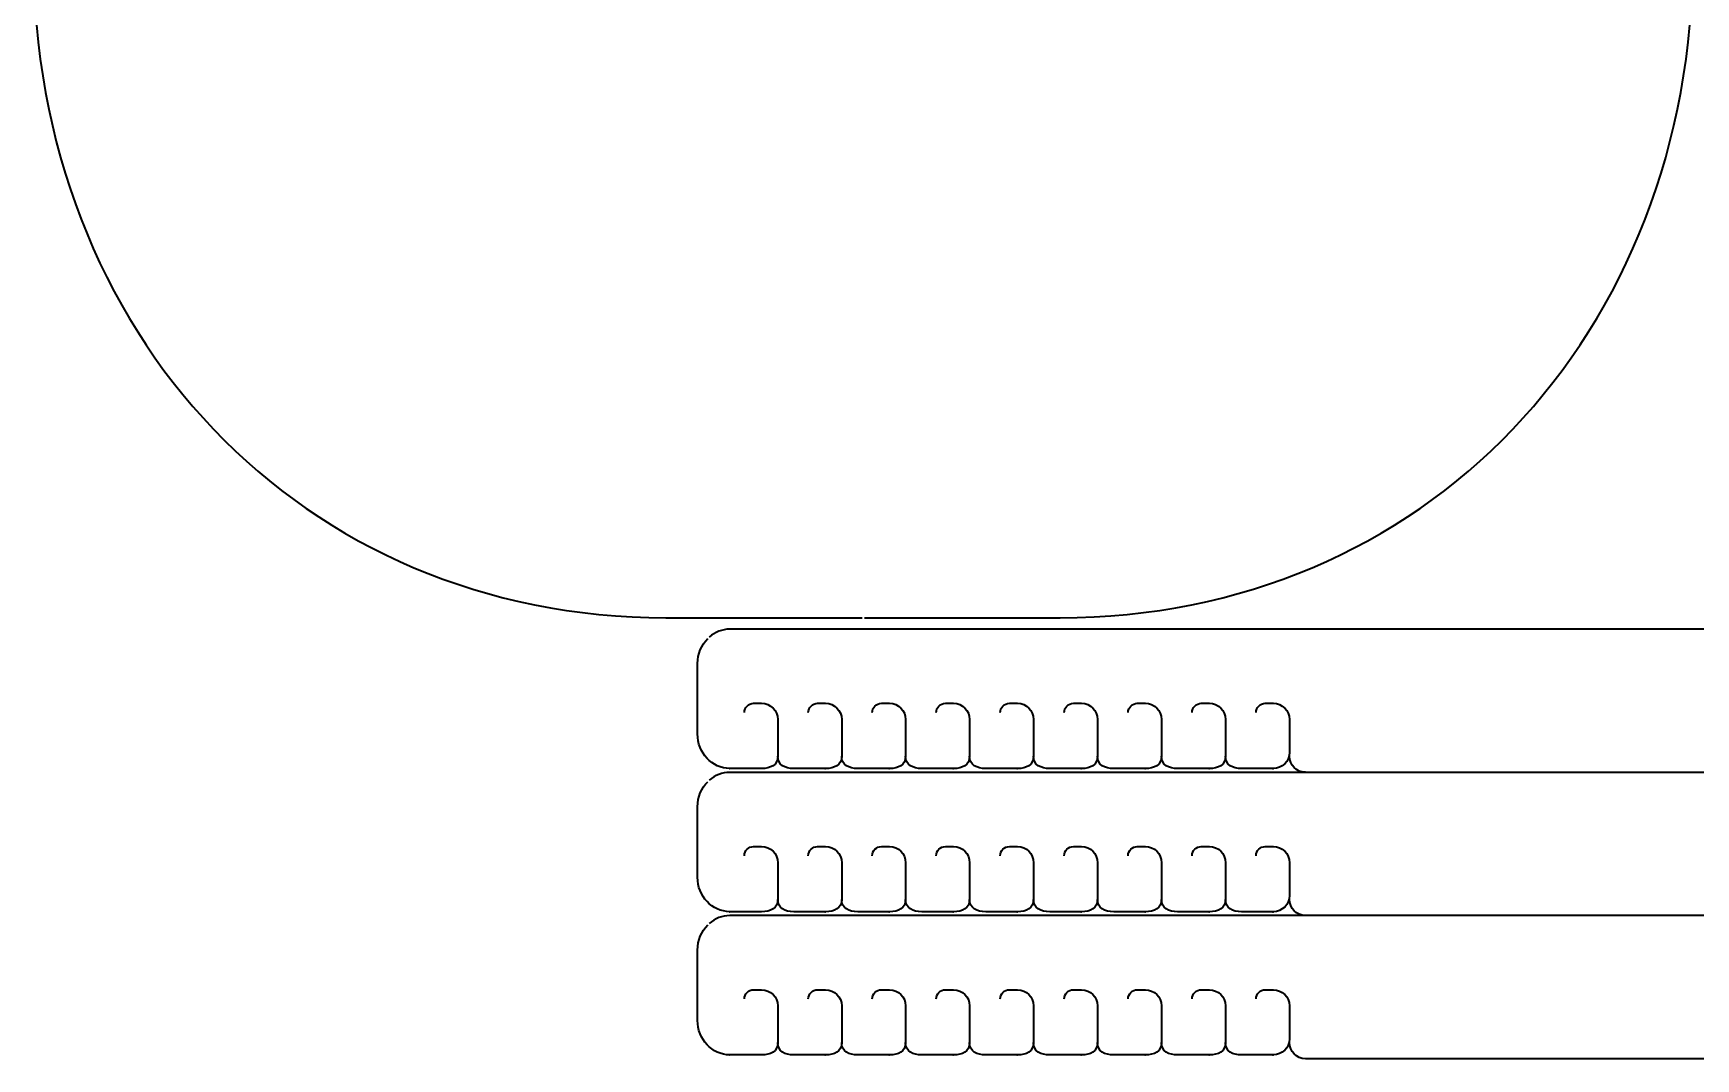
# Model space of a CAD drawing. Header units: inches. Extents: x 1974 to 2973, y -3088 to -2328.
# Drawn here: x 1973.8 to 2279.8, y -3087.7 to -2899.1 of the extents above; entities that cross this region are included whole.
import ezdxf

# ---------------------------------------------------------------- set-up
doc = ezdxf.new("R2010")
doc.units = ezdxf.units.IN
doc.header["$MEASUREMENT"] = 0
doc.layers.add('Layer 1', color=7, linetype='Continuous')

msp = doc.modelspace()

# ---------------------------------------------------------------- linework, layer by layer
at = {"layer": 'Layer 1', "color": 179, "lineweight": 35, "true_color": 0x231f20}
for points, knots in [([(2126.35, -2701.82), (2091.72, -2701.74), (2064.5, -2679.21), (2054.63, -2666.47), (2053.45, -2664.96), (2049.18, -2665.81), (2049.29, -2667.73), (2052.76, -2728.23), (2069.46, -2745.92), (2114.05, -2759.41), (2114.05, -2759.41), (2114.05, -2759.67), (2114.05, -2759.67), (2114.05, -2759.67), (2070.56, -2759.67), (2070.56, -2759.67), (2070.56, -2759.67), (2070.56, -2759.66), (2070.56, -2759.66), (2070.56, -2759.66), (2069.62, -2753.28), (2069.62, -2753.28), (2069.48, -2752.3), (2068.64, -2751.57), (2067.64, -2751.57), (2067.64, -2751.57), (2062.34, -2751.57), (2062.34, -2751.57), (2062.34, -2751.57), (2054.03, -2757.19), (2054.03, -2757.19), (2054.03, -2757.19), (2054.03, -2759.66), (2054.03, -2759.66), (2054.03, -2759.66), (2062.34, -2759.66), (2062.34, -2759.66), (2062.34, -2759.66), (2062.34, -2759.67), (2062.34, -2759.67), (2062.34, -2759.67), (2017.17, -2759.67), (2017.17, -2759.67), (2017.17, -2759.67), (2017.17, -2759.66), (2017.17, -2759.66), (2017.17, -2759.66), (2016.24, -2753.28), (2016.24, -2753.28), (2016.09, -2752.3), (2015.25, -2751.57), (2014.26, -2751.57), (2014.26, -2751.57), (2008.95, -2751.57), (2008.95, -2751.57), (2008.95, -2751.57), (2000.64, -2757.19), (2000.64, -2757.19), (2000.64, -2757.19), (2000.64, -2759.66), (2000.64, -2759.66), (2000.64, -2759.66), (2008.95, -2759.66), (2008.95, -2759.66), (2008.95, -2759.66), (2008.95, -2759.67), (2008.95, -2759.67), (2008.95, -2759.67), (1979.89, -2759.67), (1979.89, -2759.67), (1976.55, -2759.67), (1973.85, -2762.51), (1973.85, -2766.02), (1973.85, -2766.02), (1973.85, -2884.59), (1973.85, -2884.59), (1973.85, -2954.73), (2023.46, -3006.59), (2090.26, -3006.59), (2090.26, -3006.59), (2126.39, -3006.59), (2126.39, -3006.59)], [0, 0, 0, 0, 1, 1, 1, 2, 2, 2, 3, 3, 3, 4, 4, 4, 5, 5, 5, 6, 6, 6, 7, 7, 7, 8, 8, 8, 9, 9, 9, 10, 10, 10, 11, 11, 11, 12, 12, 12, 13, 13, 13, 14, 14, 14, 15, 15, 15, 16, 16, 16, 17, 17, 17, 18, 18, 18, 19, 19, 19, 20, 20, 20, 21, 21, 21, 22, 22, 22, 23, 23, 23, 24, 24, 24, 25, 25, 25, 26, 26, 26, 27, 27, 27, 27]), ([(2126.79, -3006.59), (2126.79, -3006.59), (2162.83, -3006.59), (2162.83, -3006.59), (2229.63, -3006.59), (2279.25, -2954.73), (2279.25, -2884.59), (2279.25, -2884.59), (2279.25, -2766.02), (2279.25, -2766.02), (2279.25, -2762.51), (2276.54, -2759.67), (2273.2, -2759.67), (2273.2, -2759.67), (2244.14, -2759.67), (2244.14, -2759.67), (2244.14, -2759.67), (2244.14, -2759.66), (2244.14, -2759.66), (2244.14, -2759.66), (2252.45, -2759.66), (2252.45, -2759.66), (2252.45, -2759.66), (2252.45, -2757.19), (2252.45, -2757.19), (2252.45, -2757.19), (2244.14, -2751.57), (2244.14, -2751.57), (2244.14, -2751.57), (2238.83, -2751.57), (2238.83, -2751.57), (2237.84, -2751.57), (2237, -2752.3), (2236.85, -2753.28), (2236.85, -2753.28), (2235.92, -2759.66), (2235.92, -2759.66), (2235.92, -2759.66), (2235.92, -2759.67), (2235.92, -2759.67), (2235.92, -2759.67), (2190.75, -2759.67), (2190.75, -2759.67), (2190.75, -2759.67), (2190.75, -2759.66), (2190.75, -2759.66), (2190.75, -2759.66), (2199.07, -2759.66), (2199.07, -2759.66), (2199.07, -2759.66), (2199.07, -2757.19), (2199.07, -2757.19), (2199.07, -2757.19), (2190.75, -2751.57), (2190.75, -2751.57), (2190.75, -2751.57), (2185.45, -2751.57), (2185.45, -2751.57), (2184.46, -2751.57), (2183.61, -2752.3), (2183.47, -2753.28), (2183.47, -2753.28), (2182.53, -2759.66), (2182.53, -2759.66), (2182.53, -2759.66), (2182.53, -2759.67), (2182.53, -2759.67), (2182.53, -2759.67), (2139.05, -2759.67), (2139.05, -2759.67), (2139.05, -2759.67), (2139.05, -2759.41), (2139.05, -2759.41), (2184.64, -2745.92), (2200.34, -2728.08), (2203.81, -2667.58), (2203.83, -2665.68), (2199.67, -2664.82), (2198.48, -2666.31), (2188.46, -2678.92), (2160.48, -2701.73), (2126.75, -2701.82)], [0, 0, 0, 0, 1, 1, 1, 2, 2, 2, 3, 3, 3, 4, 4, 4, 5, 5, 5, 6, 6, 6, 7, 7, 7, 8, 8, 8, 9, 9, 9, 10, 10, 10, 11, 11, 11, 12, 12, 12, 13, 13, 13, 14, 14, 14, 15, 15, 15, 16, 16, 16, 17, 17, 17, 18, 18, 18, 19, 19, 19, 20, 20, 20, 21, 21, 21, 22, 22, 22, 23, 23, 23, 24, 24, 24, 25, 25, 25, 26, 26, 26, 27, 27, 27, 27]), ([(2681.24, -3011.67), (2681.24, -3010.04), (2679.92, -3008.71), (2678.28, -3008.71), (2678.28, -3008.71), (2102.03, -3008.7), (2102.03, -3008.7), (2100.59, -3008.7), (2099.27, -3009.25), (2098.24, -3010.16)], [0, 0, 0, 0, 1, 1, 1, 2, 2, 2, 3, 3, 3, 3]), ([(2104.69, -3024.05), (2104.69, -3023.11), (2105.45, -3022.35), (2106.39, -3022.35), (2106.39, -3022.35), (2107.87, -3022.35), (2107.87, -3022.35), (2109.51, -3022.35), (2110.84, -3023.68), (2110.84, -3025.32), (2110.84, -3025.32), (2110.84, -3032.09), (2110.84, -3032.09), (2110.84, -3033.72), (2109.51, -3034.35), (2107.87, -3034.35), (2107.87, -3034.35), (2107.74, -3034.35), (2107.74, -3034.35), (2107.74, -3034.35), (2102.03, -3034.35), (2102.03, -3034.35), (2102.03, -3034.35), (2101.99, -3034.34), (2101.99, -3034.34), (2101.99, -3034.34), (2102.03, -3034.34), (2102.03, -3034.34), (2098.75, -3034.34), (2096.08, -3031.49), (2096.08, -3027.99), (2096.08, -3027.99), (2096.08, -3015.05), (2096.08, -3015.05), (2096.08, -3013.23), (2096.81, -3011.59), (2097.96, -3010.44)], [0, 0, 0, 0, 1, 1, 1, 2, 2, 2, 3, 3, 3, 4, 4, 4, 5, 5, 5, 6, 6, 6, 7, 7, 7, 8, 8, 8, 9, 9, 9, 10, 10, 10, 11, 11, 11, 12, 12, 12, 12]), ([(2104.69, -3024.05), (2104.69, -3023.11), (2105.45, -3022.35), (2106.39, -3022.35), (2106.39, -3022.35), (2107.87, -3022.35), (2107.87, -3022.35), (2109.51, -3022.35), (2110.84, -3023.68), (2110.84, -3025.32), (2110.84, -3025.32), (2110.84, -3032.09), (2110.84, -3032.09), (2110.84, -3033.72), (2109.51, -3034.35), (2107.87, -3034.35), (2107.87, -3034.35), (2107.74, -3034.35), (2107.74, -3034.35), (2107.74, -3034.35), (2102.03, -3034.35), (2102.03, -3034.35), (2102.03, -3034.35), (2101.99, -3034.34), (2101.99, -3034.34), (2101.99, -3034.34), (2102.03, -3034.34), (2102.03, -3034.34), (2098.75, -3034.34), (2096.08, -3031.49), (2096.08, -3027.99), (2096.08, -3027.99), (2096.08, -3015.05), (2096.08, -3015.05), (2096.08, -3013.23), (2096.81, -3011.59), (2097.96, -3010.44)], [0, 0, 0, 0, 1, 1, 1, 2, 2, 2, 3, 3, 3, 4, 4, 4, 5, 5, 5, 6, 6, 6, 7, 7, 7, 8, 8, 8, 9, 9, 9, 10, 10, 10, 11, 11, 11, 12, 12, 12, 12]), ([(2116.46, -3024.05), (2116.46, -3023.11), (2117.22, -3022.35), (2118.16, -3022.35), (2118.16, -3022.35), (2119.64, -3022.35), (2119.64, -3022.35), (2121.28, -3022.35), (2122.6, -3023.68), (2122.6, -3025.32), (2122.6, -3025.32), (2122.6, -3032.09), (2122.6, -3032.09), (2122.6, -3033.72), (2121.28, -3034.35), (2119.64, -3034.35), (2119.64, -3034.35), (2119.51, -3034.35), (2119.51, -3034.35), (2119.51, -3034.35), (2119.64, -3034.35), (2119.64, -3034.35), (2119.64, -3034.35), (2113.8, -3034.35), (2113.8, -3034.35), (2112.16, -3034.35), (2110.84, -3033.72), (2110.84, -3032.09)], [0, 0, 0, 0, 1, 1, 1, 2, 2, 2, 3, 3, 3, 4, 4, 4, 5, 5, 5, 6, 6, 6, 7, 7, 7, 8, 8, 8, 9, 9, 9, 9]), ([(2116.46, -3024.05), (2116.46, -3023.11), (2117.22, -3022.35), (2118.16, -3022.35), (2118.16, -3022.35), (2119.64, -3022.35), (2119.64, -3022.35), (2121.28, -3022.35), (2122.6, -3023.68), (2122.6, -3025.32), (2122.6, -3025.32), (2122.6, -3032.09), (2122.6, -3032.09), (2122.6, -3033.72), (2121.28, -3034.35), (2119.64, -3034.35), (2119.64, -3034.35), (2119.51, -3034.35), (2119.51, -3034.35), (2119.51, -3034.35), (2119.64, -3034.35), (2119.64, -3034.35), (2119.64, -3034.35), (2113.8, -3034.35), (2113.8, -3034.35), (2112.16, -3034.35), (2110.84, -3033.72), (2110.84, -3032.09)], [0, 0, 0, 0, 1, 1, 1, 2, 2, 2, 3, 3, 3, 4, 4, 4, 5, 5, 5, 6, 6, 6, 7, 7, 7, 8, 8, 8, 9, 9, 9, 9]), ([(2128.23, -3024.05), (2128.23, -3023.11), (2128.99, -3022.35), (2129.93, -3022.35), (2129.93, -3022.35), (2131.41, -3022.35), (2131.41, -3022.35), (2133.05, -3022.35), (2134.37, -3023.68), (2134.37, -3025.32), (2134.37, -3025.32), (2134.37, -3032.09), (2134.37, -3032.09), (2134.37, -3033.72), (2133.05, -3034.35), (2131.41, -3034.35), (2131.41, -3034.35), (2131.28, -3034.35), (2131.28, -3034.35), (2131.28, -3034.35), (2131.41, -3034.35), (2131.41, -3034.35), (2131.41, -3034.35), (2125.57, -3034.35), (2125.57, -3034.35), (2123.93, -3034.35), (2122.6, -3033.72), (2122.6, -3032.09)], [0, 0, 0, 0, 1, 1, 1, 2, 2, 2, 3, 3, 3, 4, 4, 4, 5, 5, 5, 6, 6, 6, 7, 7, 7, 8, 8, 8, 9, 9, 9, 9]), ([(2128.23, -3024.05), (2128.23, -3023.11), (2128.99, -3022.35), (2129.93, -3022.35), (2129.93, -3022.35), (2131.41, -3022.35), (2131.41, -3022.35), (2133.05, -3022.35), (2134.37, -3023.68), (2134.37, -3025.32), (2134.37, -3025.32), (2134.37, -3032.09), (2134.37, -3032.09), (2134.37, -3033.72), (2133.05, -3034.35), (2131.41, -3034.35), (2131.41, -3034.35), (2131.28, -3034.35), (2131.28, -3034.35), (2131.28, -3034.35), (2131.41, -3034.35), (2131.41, -3034.35), (2131.41, -3034.35), (2125.57, -3034.35), (2125.57, -3034.35), (2123.93, -3034.35), (2122.6, -3033.72), (2122.6, -3032.09)], [0, 0, 0, 0, 1, 1, 1, 2, 2, 2, 3, 3, 3, 4, 4, 4, 5, 5, 5, 6, 6, 6, 7, 7, 7, 8, 8, 8, 9, 9, 9, 9]), ([(2140, -3024.05), (2140, -3023.11), (2140.76, -3022.35), (2141.7, -3022.35), (2141.7, -3022.35), (2143.18, -3022.35), (2143.18, -3022.35), (2144.82, -3022.35), (2146.14, -3023.68), (2146.14, -3025.32), (2146.14, -3025.32), (2146.14, -3032.09), (2146.14, -3032.09), (2146.14, -3033.72), (2144.82, -3034.35), (2143.18, -3034.35), (2143.18, -3034.35), (2143.05, -3034.35), (2143.05, -3034.35), (2143.05, -3034.35), (2143.18, -3034.35), (2143.18, -3034.35), (2143.18, -3034.35), (2137.34, -3034.35), (2137.34, -3034.35), (2135.7, -3034.35), (2134.37, -3033.72), (2134.37, -3032.09)], [0, 0, 0, 0, 1, 1, 1, 2, 2, 2, 3, 3, 3, 4, 4, 4, 5, 5, 5, 6, 6, 6, 7, 7, 7, 8, 8, 8, 9, 9, 9, 9]), ([(2140, -3024.05), (2140, -3023.11), (2140.76, -3022.35), (2141.7, -3022.35), (2141.7, -3022.35), (2143.18, -3022.35), (2143.18, -3022.35), (2144.82, -3022.35), (2146.14, -3023.68), (2146.14, -3025.32), (2146.14, -3025.32), (2146.14, -3032.09), (2146.14, -3032.09), (2146.14, -3033.72), (2144.82, -3034.35), (2143.18, -3034.35), (2143.18, -3034.35), (2143.05, -3034.35), (2143.05, -3034.35), (2143.05, -3034.35), (2143.18, -3034.35), (2143.18, -3034.35), (2143.18, -3034.35), (2137.34, -3034.35), (2137.34, -3034.35), (2135.7, -3034.35), (2134.37, -3033.72), (2134.37, -3032.09)], [0, 0, 0, 0, 1, 1, 1, 2, 2, 2, 3, 3, 3, 4, 4, 4, 5, 5, 5, 6, 6, 6, 7, 7, 7, 8, 8, 8, 9, 9, 9, 9]), ([(2151.77, -3024.05), (2151.77, -3023.11), (2152.53, -3022.35), (2153.46, -3022.35), (2153.46, -3022.35), (2154.95, -3022.35), (2154.95, -3022.35), (2156.59, -3022.35), (2157.91, -3023.68), (2157.91, -3025.32), (2157.91, -3025.32), (2157.91, -3032.09), (2157.91, -3032.09), (2157.91, -3033.72), (2156.59, -3034.35), (2154.95, -3034.35), (2154.95, -3034.35), (2154.82, -3034.35), (2154.82, -3034.35), (2154.82, -3034.35), (2154.95, -3034.35), (2154.95, -3034.35), (2154.95, -3034.35), (2149.11, -3034.35), (2149.11, -3034.35), (2147.47, -3034.35), (2146.14, -3033.72), (2146.14, -3032.09)], [0, 0, 0, 0, 1, 1, 1, 2, 2, 2, 3, 3, 3, 4, 4, 4, 5, 5, 5, 6, 6, 6, 7, 7, 7, 8, 8, 8, 9, 9, 9, 9]), ([(2151.77, -3024.05), (2151.77, -3023.11), (2152.53, -3022.35), (2153.46, -3022.35), (2153.46, -3022.35), (2154.95, -3022.35), (2154.95, -3022.35), (2156.59, -3022.35), (2157.91, -3023.68), (2157.91, -3025.32), (2157.91, -3025.32), (2157.91, -3032.09), (2157.91, -3032.09), (2157.91, -3033.72), (2156.59, -3034.35), (2154.95, -3034.35), (2154.95, -3034.35), (2154.82, -3034.35), (2154.82, -3034.35), (2154.82, -3034.35), (2154.95, -3034.35), (2154.95, -3034.35), (2154.95, -3034.35), (2149.11, -3034.35), (2149.11, -3034.35), (2147.47, -3034.35), (2146.14, -3033.72), (2146.14, -3032.09)], [0, 0, 0, 0, 1, 1, 1, 2, 2, 2, 3, 3, 3, 4, 4, 4, 5, 5, 5, 6, 6, 6, 7, 7, 7, 8, 8, 8, 9, 9, 9, 9]), ([(2163.54, -3024.05), (2163.54, -3023.11), (2164.3, -3022.35), (2165.23, -3022.35), (2165.23, -3022.35), (2166.72, -3022.35), (2166.72, -3022.35), (2168.35, -3022.35), (2169.68, -3023.68), (2169.68, -3025.32), (2169.68, -3025.32), (2169.68, -3032.09), (2169.68, -3032.09), (2169.68, -3033.72), (2168.35, -3034.35), (2166.72, -3034.35), (2166.72, -3034.35), (2166.59, -3034.35), (2166.59, -3034.35), (2166.59, -3034.35), (2166.72, -3034.35), (2166.72, -3034.35), (2166.72, -3034.35), (2160.88, -3034.35), (2160.88, -3034.35), (2159.24, -3034.35), (2157.91, -3033.72), (2157.91, -3032.09)], [0, 0, 0, 0, 1, 1, 1, 2, 2, 2, 3, 3, 3, 4, 4, 4, 5, 5, 5, 6, 6, 6, 7, 7, 7, 8, 8, 8, 9, 9, 9, 9]), ([(2163.54, -3024.05), (2163.54, -3023.11), (2164.3, -3022.35), (2165.23, -3022.35), (2165.23, -3022.35), (2166.72, -3022.35), (2166.72, -3022.35), (2168.35, -3022.35), (2169.68, -3023.68), (2169.68, -3025.32), (2169.68, -3025.32), (2169.68, -3032.09), (2169.68, -3032.09), (2169.68, -3033.72), (2168.35, -3034.35), (2166.72, -3034.35), (2166.72, -3034.35), (2166.59, -3034.35), (2166.59, -3034.35), (2166.59, -3034.35), (2166.72, -3034.35), (2166.72, -3034.35), (2166.72, -3034.35), (2160.88, -3034.35), (2160.88, -3034.35), (2159.24, -3034.35), (2157.91, -3033.72), (2157.91, -3032.09)], [0, 0, 0, 0, 1, 1, 1, 2, 2, 2, 3, 3, 3, 4, 4, 4, 5, 5, 5, 6, 6, 6, 7, 7, 7, 8, 8, 8, 9, 9, 9, 9]), ([(2175.31, -3024.05), (2175.31, -3023.11), (2176.07, -3022.35), (2177, -3022.35), (2177, -3022.35), (2178.49, -3022.35), (2178.49, -3022.35), (2180.12, -3022.35), (2181.45, -3023.68), (2181.45, -3025.32), (2181.45, -3025.32), (2181.45, -3032.09), (2181.45, -3032.09), (2181.45, -3033.72), (2180.12, -3034.35), (2178.49, -3034.35), (2178.49, -3034.35), (2178.36, -3034.35), (2178.36, -3034.35), (2178.36, -3034.35), (2178.49, -3034.35), (2178.49, -3034.35), (2178.49, -3034.35), (2172.65, -3034.35), (2172.65, -3034.35), (2171.01, -3034.35), (2169.68, -3033.72), (2169.68, -3032.09)], [0, 0, 0, 0, 1, 1, 1, 2, 2, 2, 3, 3, 3, 4, 4, 4, 5, 5, 5, 6, 6, 6, 7, 7, 7, 8, 8, 8, 9, 9, 9, 9]), ([(2175.31, -3024.05), (2175.31, -3023.11), (2176.07, -3022.35), (2177, -3022.35), (2177, -3022.35), (2178.49, -3022.35), (2178.49, -3022.35), (2180.12, -3022.35), (2181.45, -3023.68), (2181.45, -3025.32), (2181.45, -3025.32), (2181.45, -3032.09), (2181.45, -3032.09), (2181.45, -3033.72), (2180.12, -3034.35), (2178.49, -3034.35), (2178.49, -3034.35), (2178.36, -3034.35), (2178.36, -3034.35), (2178.36, -3034.35), (2178.49, -3034.35), (2178.49, -3034.35), (2178.49, -3034.35), (2172.65, -3034.35), (2172.65, -3034.35), (2171.01, -3034.35), (2169.68, -3033.72), (2169.68, -3032.09)], [0, 0, 0, 0, 1, 1, 1, 2, 2, 2, 3, 3, 3, 4, 4, 4, 5, 5, 5, 6, 6, 6, 7, 7, 7, 8, 8, 8, 9, 9, 9, 9]), ([(2187.08, -3024.05), (2187.08, -3023.11), (2187.84, -3022.35), (2188.77, -3022.35), (2188.77, -3022.35), (2190.26, -3022.35), (2190.26, -3022.35), (2191.89, -3022.35), (2193.22, -3023.68), (2193.22, -3025.32), (2193.22, -3025.32), (2193.22, -3032.09), (2193.22, -3032.09), (2193.22, -3033.72), (2191.89, -3034.35), (2190.26, -3034.35), (2190.26, -3034.35), (2190.13, -3034.35), (2190.13, -3034.35), (2190.13, -3034.35), (2190.26, -3034.35), (2190.26, -3034.35), (2190.26, -3034.35), (2184.42, -3034.35), (2184.42, -3034.35), (2182.78, -3034.35), (2181.45, -3033.72), (2181.45, -3032.09)], [0, 0, 0, 0, 1, 1, 1, 2, 2, 2, 3, 3, 3, 4, 4, 4, 5, 5, 5, 6, 6, 6, 7, 7, 7, 8, 8, 8, 9, 9, 9, 9]), ([(2187.08, -3024.05), (2187.08, -3023.11), (2187.84, -3022.35), (2188.77, -3022.35), (2188.77, -3022.35), (2190.26, -3022.35), (2190.26, -3022.35), (2191.89, -3022.35), (2193.22, -3023.68), (2193.22, -3025.32), (2193.22, -3025.32), (2193.22, -3032.09), (2193.22, -3032.09), (2193.22, -3033.72), (2191.89, -3034.35), (2190.26, -3034.35), (2190.26, -3034.35), (2190.13, -3034.35), (2190.13, -3034.35), (2190.13, -3034.35), (2190.26, -3034.35), (2190.26, -3034.35), (2190.26, -3034.35), (2184.42, -3034.35), (2184.42, -3034.35), (2182.78, -3034.35), (2181.45, -3033.72), (2181.45, -3032.09)], [0, 0, 0, 0, 1, 1, 1, 2, 2, 2, 3, 3, 3, 4, 4, 4, 5, 5, 5, 6, 6, 6, 7, 7, 7, 8, 8, 8, 9, 9, 9, 9]), ([(2198.84, -3024.05), (2198.84, -3023.11), (2199.6, -3022.35), (2200.54, -3022.35), (2200.54, -3022.35), (2202.03, -3022.35), (2202.03, -3022.35), (2203.66, -3022.35), (2204.99, -3023.68), (2204.99, -3025.32), (2204.99, -3025.32), (2204.99, -3031.38), (2204.99, -3031.38), (2204.99, -3033.02), (2203.66, -3034.35), (2202.03, -3034.35), (2202.03, -3034.35), (2201.9, -3034.35), (2201.9, -3034.35), (2201.9, -3034.35), (2202.03, -3034.35), (2202.03, -3034.35), (2202.03, -3034.35), (2196.19, -3034.35), (2196.19, -3034.35), (2194.55, -3034.35), (2193.22, -3033.72), (2193.22, -3032.09)], [0, 0, 0, 0, 1, 1, 1, 2, 2, 2, 3, 3, 3, 4, 4, 4, 5, 5, 5, 6, 6, 6, 7, 7, 7, 8, 8, 8, 9, 9, 9, 9]), ([(2198.84, -3024.05), (2198.84, -3023.11), (2199.6, -3022.35), (2200.54, -3022.35), (2200.54, -3022.35), (2202.03, -3022.35), (2202.03, -3022.35), (2203.66, -3022.35), (2204.99, -3023.68), (2204.99, -3025.32), (2204.99, -3025.32), (2204.99, -3031.38), (2204.99, -3031.38), (2204.99, -3033.02), (2203.66, -3034.35), (2202.03, -3034.35), (2202.03, -3034.35), (2201.9, -3034.35), (2201.9, -3034.35), (2201.9, -3034.35), (2202.03, -3034.35), (2202.03, -3034.35), (2202.03, -3034.35), (2196.19, -3034.35), (2196.19, -3034.35), (2194.55, -3034.35), (2193.22, -3033.72), (2193.22, -3032.09)], [0, 0, 0, 0, 1, 1, 1, 2, 2, 2, 3, 3, 3, 4, 4, 4, 5, 5, 5, 6, 6, 6, 7, 7, 7, 8, 8, 8, 9, 9, 9, 9]), ([(2207.92, -3035.04), (2207.92, -3035.04), (2207.96, -3035.04), (2207.96, -3035.04), (2206.32, -3035.04), (2204.99, -3033.71), (2204.99, -3032.08)], [0, 0, 0, 0, 1, 1, 1, 2, 2, 2, 2]), ([(2207.92, -3035.04), (2207.92, -3035.04), (2207.96, -3035.04), (2207.96, -3035.04), (2206.32, -3035.04), (2204.99, -3033.71), (2204.99, -3032.08)], [0, 0, 0, 0, 1, 1, 1, 2, 2, 2, 2]), ([(2104.69, -3050.4), (2104.69, -3049.46), (2105.45, -3048.7), (2106.39, -3048.7), (2106.39, -3048.7), (2107.87, -3048.7), (2107.87, -3048.7), (2109.51, -3048.7), (2110.84, -3050.03), (2110.84, -3051.67), (2110.84, -3051.67), (2110.84, -3058.43), (2110.84, -3058.43), (2110.84, -3060.07), (2109.51, -3060.69), (2107.87, -3060.69), (2107.87, -3060.69), (2107.74, -3060.69), (2107.74, -3060.69), (2107.74, -3060.69), (2102.03, -3060.69), (2102.03, -3060.69), (2102.03, -3060.69), (2101.99, -3060.69), (2101.99, -3060.69), (2101.99, -3060.69), (2102.03, -3060.69), (2102.03, -3060.69), (2098.75, -3060.69), (2096.08, -3057.84), (2096.08, -3054.34), (2096.08, -3054.34), (2096.08, -3041.4), (2096.08, -3041.4), (2096.08, -3039.58), (2096.81, -3037.94), (2097.96, -3036.78)], [0, 0, 0, 0, 1, 1, 1, 2, 2, 2, 3, 3, 3, 4, 4, 4, 5, 5, 5, 6, 6, 6, 7, 7, 7, 8, 8, 8, 9, 9, 9, 10, 10, 10, 11, 11, 11, 12, 12, 12, 12]), ([(2104.69, -3050.4), (2104.69, -3049.46), (2105.45, -3048.7), (2106.39, -3048.7), (2106.39, -3048.7), (2107.87, -3048.7), (2107.87, -3048.7), (2109.51, -3048.7), (2110.84, -3050.03), (2110.84, -3051.67), (2110.84, -3051.67), (2110.84, -3058.43), (2110.84, -3058.43), (2110.84, -3060.07), (2109.51, -3060.69), (2107.87, -3060.69), (2107.87, -3060.69), (2107.74, -3060.69), (2107.74, -3060.69), (2107.74, -3060.69), (2102.03, -3060.69), (2102.03, -3060.69), (2102.03, -3060.69), (2101.99, -3060.69), (2101.99, -3060.69), (2101.99, -3060.69), (2102.03, -3060.69), (2102.03, -3060.69), (2098.75, -3060.69), (2096.08, -3057.84), (2096.08, -3054.34), (2096.08, -3054.34), (2096.08, -3041.4), (2096.08, -3041.4), (2096.08, -3039.58), (2096.81, -3037.94), (2097.96, -3036.78)], [0, 0, 0, 0, 1, 1, 1, 2, 2, 2, 3, 3, 3, 4, 4, 4, 5, 5, 5, 6, 6, 6, 7, 7, 7, 8, 8, 8, 9, 9, 9, 10, 10, 10, 11, 11, 11, 12, 12, 12, 12]), ([(2681.24, -3038.02), (2681.24, -3036.38), (2679.92, -3035.06), (2678.28, -3035.06), (2678.28, -3035.06), (2102.03, -3035.05), (2102.03, -3035.05), (2100.59, -3035.05), (2099.27, -3035.6), (2098.24, -3036.51)], [0, 0, 0, 0, 1, 1, 1, 2, 2, 2, 3, 3, 3, 3]), ([(2681.24, -3038.02), (2681.24, -3036.38), (2679.92, -3035.06), (2678.28, -3035.06), (2678.28, -3035.06), (2102.03, -3035.05), (2102.03, -3035.05), (2100.59, -3035.05), (2099.27, -3035.6), (2098.24, -3036.51)], [0, 0, 0, 0, 1, 1, 1, 2, 2, 2, 3, 3, 3, 3]), ([(2116.46, -3050.4), (2116.46, -3049.46), (2117.22, -3048.7), (2118.16, -3048.7), (2118.16, -3048.7), (2119.64, -3048.7), (2119.64, -3048.7), (2121.28, -3048.7), (2122.6, -3050.03), (2122.6, -3051.67), (2122.6, -3051.67), (2122.6, -3058.43), (2122.6, -3058.43), (2122.6, -3060.07), (2121.28, -3060.69), (2119.64, -3060.69), (2119.64, -3060.69), (2119.51, -3060.69), (2119.51, -3060.69), (2119.51, -3060.69), (2119.64, -3060.69), (2119.64, -3060.69), (2119.64, -3060.69), (2113.8, -3060.69), (2113.8, -3060.69), (2112.16, -3060.69), (2110.84, -3060.07), (2110.84, -3058.43)], [0, 0, 0, 0, 1, 1, 1, 2, 2, 2, 3, 3, 3, 4, 4, 4, 5, 5, 5, 6, 6, 6, 7, 7, 7, 8, 8, 8, 9, 9, 9, 9]), ([(2116.46, -3050.4), (2116.46, -3049.46), (2117.22, -3048.7), (2118.16, -3048.7), (2118.16, -3048.7), (2119.64, -3048.7), (2119.64, -3048.7), (2121.28, -3048.7), (2122.6, -3050.03), (2122.6, -3051.67), (2122.6, -3051.67), (2122.6, -3058.43), (2122.6, -3058.43), (2122.6, -3060.07), (2121.28, -3060.69), (2119.64, -3060.69), (2119.64, -3060.69), (2119.51, -3060.69), (2119.51, -3060.69), (2119.51, -3060.69), (2119.64, -3060.69), (2119.64, -3060.69), (2119.64, -3060.69), (2113.8, -3060.69), (2113.8, -3060.69), (2112.16, -3060.69), (2110.84, -3060.07), (2110.84, -3058.43)], [0, 0, 0, 0, 1, 1, 1, 2, 2, 2, 3, 3, 3, 4, 4, 4, 5, 5, 5, 6, 6, 6, 7, 7, 7, 8, 8, 8, 9, 9, 9, 9]), ([(2128.23, -3050.4), (2128.23, -3049.46), (2128.99, -3048.7), (2129.93, -3048.7), (2129.93, -3048.7), (2131.41, -3048.7), (2131.41, -3048.7), (2133.05, -3048.7), (2134.37, -3050.03), (2134.37, -3051.67), (2134.37, -3051.67), (2134.37, -3058.43), (2134.37, -3058.43), (2134.37, -3060.07), (2133.05, -3060.69), (2131.41, -3060.69), (2131.41, -3060.69), (2131.28, -3060.69), (2131.28, -3060.69), (2131.28, -3060.69), (2131.41, -3060.69), (2131.41, -3060.69), (2131.41, -3060.69), (2125.57, -3060.69), (2125.57, -3060.69), (2123.93, -3060.69), (2122.6, -3060.07), (2122.6, -3058.43)], [0, 0, 0, 0, 1, 1, 1, 2, 2, 2, 3, 3, 3, 4, 4, 4, 5, 5, 5, 6, 6, 6, 7, 7, 7, 8, 8, 8, 9, 9, 9, 9]), ([(2128.23, -3050.4), (2128.23, -3049.46), (2128.99, -3048.7), (2129.93, -3048.7), (2129.93, -3048.7), (2131.41, -3048.7), (2131.41, -3048.7), (2133.05, -3048.7), (2134.37, -3050.03), (2134.37, -3051.67), (2134.37, -3051.67), (2134.37, -3058.43), (2134.37, -3058.43), (2134.37, -3060.07), (2133.05, -3060.69), (2131.41, -3060.69), (2131.41, -3060.69), (2131.28, -3060.69), (2131.28, -3060.69), (2131.28, -3060.69), (2131.41, -3060.69), (2131.41, -3060.69), (2131.41, -3060.69), (2125.57, -3060.69), (2125.57, -3060.69), (2123.93, -3060.69), (2122.6, -3060.07), (2122.6, -3058.43)], [0, 0, 0, 0, 1, 1, 1, 2, 2, 2, 3, 3, 3, 4, 4, 4, 5, 5, 5, 6, 6, 6, 7, 7, 7, 8, 8, 8, 9, 9, 9, 9]), ([(2140, -3050.4), (2140, -3049.46), (2140.76, -3048.7), (2141.7, -3048.7), (2141.7, -3048.7), (2143.18, -3048.7), (2143.18, -3048.7), (2144.82, -3048.7), (2146.14, -3050.03), (2146.14, -3051.67), (2146.14, -3051.67), (2146.14, -3058.43), (2146.14, -3058.43), (2146.14, -3060.07), (2144.82, -3060.69), (2143.18, -3060.69), (2143.18, -3060.69), (2143.05, -3060.69), (2143.05, -3060.69), (2143.05, -3060.69), (2143.18, -3060.69), (2143.18, -3060.69), (2143.18, -3060.69), (2137.34, -3060.69), (2137.34, -3060.69), (2135.7, -3060.69), (2134.37, -3060.07), (2134.37, -3058.43)], [0, 0, 0, 0, 1, 1, 1, 2, 2, 2, 3, 3, 3, 4, 4, 4, 5, 5, 5, 6, 6, 6, 7, 7, 7, 8, 8, 8, 9, 9, 9, 9]), ([(2140, -3050.4), (2140, -3049.46), (2140.76, -3048.7), (2141.7, -3048.7), (2141.7, -3048.7), (2143.18, -3048.7), (2143.18, -3048.7), (2144.82, -3048.7), (2146.14, -3050.03), (2146.14, -3051.67), (2146.14, -3051.67), (2146.14, -3058.43), (2146.14, -3058.43), (2146.14, -3060.07), (2144.82, -3060.69), (2143.18, -3060.69), (2143.18, -3060.69), (2143.05, -3060.69), (2143.05, -3060.69), (2143.05, -3060.69), (2143.18, -3060.69), (2143.18, -3060.69), (2143.18, -3060.69), (2137.34, -3060.69), (2137.34, -3060.69), (2135.7, -3060.69), (2134.37, -3060.07), (2134.37, -3058.43)], [0, 0, 0, 0, 1, 1, 1, 2, 2, 2, 3, 3, 3, 4, 4, 4, 5, 5, 5, 6, 6, 6, 7, 7, 7, 8, 8, 8, 9, 9, 9, 9]), ([(2151.77, -3050.4), (2151.77, -3049.46), (2152.53, -3048.7), (2153.46, -3048.7), (2153.46, -3048.7), (2154.95, -3048.7), (2154.95, -3048.7), (2156.59, -3048.7), (2157.91, -3050.03), (2157.91, -3051.67), (2157.91, -3051.67), (2157.91, -3058.43), (2157.91, -3058.43), (2157.91, -3060.07), (2156.59, -3060.69), (2154.95, -3060.69), (2154.95, -3060.69), (2154.82, -3060.69), (2154.82, -3060.69), (2154.82, -3060.69), (2154.95, -3060.69), (2154.95, -3060.69), (2154.95, -3060.69), (2149.11, -3060.69), (2149.11, -3060.69), (2147.47, -3060.69), (2146.14, -3060.07), (2146.14, -3058.43)], [0, 0, 0, 0, 1, 1, 1, 2, 2, 2, 3, 3, 3, 4, 4, 4, 5, 5, 5, 6, 6, 6, 7, 7, 7, 8, 8, 8, 9, 9, 9, 9]), ([(2151.77, -3050.4), (2151.77, -3049.46), (2152.53, -3048.7), (2153.46, -3048.7), (2153.46, -3048.7), (2154.95, -3048.7), (2154.95, -3048.7), (2156.59, -3048.7), (2157.91, -3050.03), (2157.91, -3051.67), (2157.91, -3051.67), (2157.91, -3058.43), (2157.91, -3058.43), (2157.91, -3060.07), (2156.59, -3060.69), (2154.95, -3060.69), (2154.95, -3060.69), (2154.82, -3060.69), (2154.82, -3060.69), (2154.82, -3060.69), (2154.95, -3060.69), (2154.95, -3060.69), (2154.95, -3060.69), (2149.11, -3060.69), (2149.11, -3060.69), (2147.47, -3060.69), (2146.14, -3060.07), (2146.14, -3058.43)], [0, 0, 0, 0, 1, 1, 1, 2, 2, 2, 3, 3, 3, 4, 4, 4, 5, 5, 5, 6, 6, 6, 7, 7, 7, 8, 8, 8, 9, 9, 9, 9]), ([(2163.54, -3050.4), (2163.54, -3049.46), (2164.3, -3048.7), (2165.23, -3048.7), (2165.23, -3048.7), (2166.72, -3048.7), (2166.72, -3048.7), (2168.35, -3048.7), (2169.68, -3050.03), (2169.68, -3051.67), (2169.68, -3051.67), (2169.68, -3058.43), (2169.68, -3058.43), (2169.68, -3060.07), (2168.35, -3060.69), (2166.72, -3060.69), (2166.72, -3060.69), (2166.59, -3060.69), (2166.59, -3060.69), (2166.59, -3060.69), (2166.72, -3060.69), (2166.72, -3060.69), (2166.72, -3060.69), (2160.88, -3060.69), (2160.88, -3060.69), (2159.24, -3060.69), (2157.91, -3060.07), (2157.91, -3058.43)], [0, 0, 0, 0, 1, 1, 1, 2, 2, 2, 3, 3, 3, 4, 4, 4, 5, 5, 5, 6, 6, 6, 7, 7, 7, 8, 8, 8, 9, 9, 9, 9]), ([(2163.54, -3050.4), (2163.54, -3049.46), (2164.3, -3048.7), (2165.23, -3048.7), (2165.23, -3048.7), (2166.72, -3048.7), (2166.72, -3048.7), (2168.35, -3048.7), (2169.68, -3050.03), (2169.68, -3051.67), (2169.68, -3051.67), (2169.68, -3058.43), (2169.68, -3058.43), (2169.68, -3060.07), (2168.35, -3060.69), (2166.72, -3060.69), (2166.72, -3060.69), (2166.59, -3060.69), (2166.59, -3060.69), (2166.59, -3060.69), (2166.72, -3060.69), (2166.72, -3060.69), (2166.72, -3060.69), (2160.88, -3060.69), (2160.88, -3060.69), (2159.24, -3060.69), (2157.91, -3060.07), (2157.91, -3058.43)], [0, 0, 0, 0, 1, 1, 1, 2, 2, 2, 3, 3, 3, 4, 4, 4, 5, 5, 5, 6, 6, 6, 7, 7, 7, 8, 8, 8, 9, 9, 9, 9]), ([(2175.31, -3050.4), (2175.31, -3049.46), (2176.07, -3048.7), (2177, -3048.7), (2177, -3048.7), (2178.49, -3048.7), (2178.49, -3048.7), (2180.12, -3048.7), (2181.45, -3050.03), (2181.45, -3051.67), (2181.45, -3051.67), (2181.45, -3058.43), (2181.45, -3058.43), (2181.45, -3060.07), (2180.12, -3060.69), (2178.49, -3060.69), (2178.49, -3060.69), (2178.36, -3060.69), (2178.36, -3060.69), (2178.36, -3060.69), (2178.49, -3060.69), (2178.49, -3060.69), (2178.49, -3060.69), (2172.65, -3060.69), (2172.65, -3060.69), (2171.01, -3060.69), (2169.68, -3060.07), (2169.68, -3058.43)], [0, 0, 0, 0, 1, 1, 1, 2, 2, 2, 3, 3, 3, 4, 4, 4, 5, 5, 5, 6, 6, 6, 7, 7, 7, 8, 8, 8, 9, 9, 9, 9]), ([(2175.31, -3050.4), (2175.31, -3049.46), (2176.07, -3048.7), (2177, -3048.7), (2177, -3048.7), (2178.49, -3048.7), (2178.49, -3048.7), (2180.12, -3048.7), (2181.45, -3050.03), (2181.45, -3051.67), (2181.45, -3051.67), (2181.45, -3058.43), (2181.45, -3058.43), (2181.45, -3060.07), (2180.12, -3060.69), (2178.49, -3060.69), (2178.49, -3060.69), (2178.36, -3060.69), (2178.36, -3060.69), (2178.36, -3060.69), (2178.49, -3060.69), (2178.49, -3060.69), (2178.49, -3060.69), (2172.65, -3060.69), (2172.65, -3060.69), (2171.01, -3060.69), (2169.68, -3060.07), (2169.68, -3058.43)], [0, 0, 0, 0, 1, 1, 1, 2, 2, 2, 3, 3, 3, 4, 4, 4, 5, 5, 5, 6, 6, 6, 7, 7, 7, 8, 8, 8, 9, 9, 9, 9]), ([(2187.08, -3050.4), (2187.08, -3049.46), (2187.84, -3048.7), (2188.77, -3048.7), (2188.77, -3048.7), (2190.26, -3048.7), (2190.26, -3048.7), (2191.89, -3048.7), (2193.22, -3050.03), (2193.22, -3051.67), (2193.22, -3051.67), (2193.22, -3058.43), (2193.22, -3058.43), (2193.22, -3060.07), (2191.89, -3060.69), (2190.26, -3060.69), (2190.26, -3060.69), (2190.13, -3060.69), (2190.13, -3060.69), (2190.13, -3060.69), (2190.26, -3060.69), (2190.26, -3060.69), (2190.26, -3060.69), (2184.42, -3060.69), (2184.42, -3060.69), (2182.78, -3060.69), (2181.45, -3060.07), (2181.45, -3058.43)], [0, 0, 0, 0, 1, 1, 1, 2, 2, 2, 3, 3, 3, 4, 4, 4, 5, 5, 5, 6, 6, 6, 7, 7, 7, 8, 8, 8, 9, 9, 9, 9]), ([(2187.08, -3050.4), (2187.08, -3049.46), (2187.84, -3048.7), (2188.77, -3048.7), (2188.77, -3048.7), (2190.26, -3048.7), (2190.26, -3048.7), (2191.89, -3048.7), (2193.22, -3050.03), (2193.22, -3051.67), (2193.22, -3051.67), (2193.22, -3058.43), (2193.22, -3058.43), (2193.22, -3060.07), (2191.89, -3060.69), (2190.26, -3060.69), (2190.26, -3060.69), (2190.13, -3060.69), (2190.13, -3060.69), (2190.13, -3060.69), (2190.26, -3060.69), (2190.26, -3060.69), (2190.26, -3060.69), (2184.42, -3060.69), (2184.42, -3060.69), (2182.78, -3060.69), (2181.45, -3060.07), (2181.45, -3058.43)], [0, 0, 0, 0, 1, 1, 1, 2, 2, 2, 3, 3, 3, 4, 4, 4, 5, 5, 5, 6, 6, 6, 7, 7, 7, 8, 8, 8, 9, 9, 9, 9]), ([(2198.84, -3050.4), (2198.84, -3049.46), (2199.6, -3048.7), (2200.54, -3048.7), (2200.54, -3048.7), (2202.03, -3048.7), (2202.03, -3048.7), (2203.66, -3048.7), (2204.99, -3050.03), (2204.99, -3051.67), (2204.99, -3051.67), (2204.99, -3057.73), (2204.99, -3057.73), (2204.99, -3059.37), (2203.66, -3060.69), (2202.03, -3060.69), (2202.03, -3060.69), (2201.9, -3060.69), (2201.9, -3060.69), (2201.9, -3060.69), (2202.03, -3060.69), (2202.03, -3060.69), (2202.03, -3060.69), (2196.19, -3060.69), (2196.19, -3060.69), (2194.55, -3060.69), (2193.22, -3060.07), (2193.22, -3058.43)], [0, 0, 0, 0, 1, 1, 1, 2, 2, 2, 3, 3, 3, 4, 4, 4, 5, 5, 5, 6, 6, 6, 7, 7, 7, 8, 8, 8, 9, 9, 9, 9]), ([(2198.84, -3050.4), (2198.84, -3049.46), (2199.6, -3048.7), (2200.54, -3048.7), (2200.54, -3048.7), (2202.03, -3048.7), (2202.03, -3048.7), (2203.66, -3048.7), (2204.99, -3050.03), (2204.99, -3051.67), (2204.99, -3051.67), (2204.99, -3057.73), (2204.99, -3057.73), (2204.99, -3059.37), (2203.66, -3060.69), (2202.03, -3060.69), (2202.03, -3060.69), (2201.9, -3060.69), (2201.9, -3060.69), (2201.9, -3060.69), (2202.03, -3060.69), (2202.03, -3060.69), (2202.03, -3060.69), (2196.19, -3060.69), (2196.19, -3060.69), (2194.55, -3060.69), (2193.22, -3060.07), (2193.22, -3058.43)], [0, 0, 0, 0, 1, 1, 1, 2, 2, 2, 3, 3, 3, 4, 4, 4, 5, 5, 5, 6, 6, 6, 7, 7, 7, 8, 8, 8, 9, 9, 9, 9]), ([(2207.92, -3061.39), (2207.92, -3061.39), (2207.96, -3061.39), (2207.96, -3061.39), (2206.32, -3061.39), (2204.99, -3060.06), (2204.99, -3058.42)], [0, 0, 0, 0, 1, 1, 1, 2, 2, 2, 2]), ([(2207.92, -3061.39), (2207.92, -3061.39), (2207.96, -3061.39), (2207.96, -3061.39), (2206.32, -3061.39), (2204.99, -3060.06), (2204.99, -3058.42)], [0, 0, 0, 0, 1, 1, 1, 2, 2, 2, 2]), ([(2681.24, -3064.37), (2681.24, -3062.73), (2679.92, -3061.4), (2678.28, -3061.4), (2678.28, -3061.4), (2102.03, -3061.4), (2102.03, -3061.4), (2100.59, -3061.4), (2099.27, -3061.94), (2098.24, -3062.85)], [0, 0, 0, 0, 1, 1, 1, 2, 2, 2, 3, 3, 3, 3]), ([(2681.24, -3064.37), (2681.24, -3062.73), (2679.92, -3061.4), (2678.28, -3061.4), (2678.28, -3061.4), (2102.03, -3061.4), (2102.03, -3061.4), (2100.59, -3061.4), (2099.27, -3061.94), (2098.24, -3062.85)], [0, 0, 0, 0, 1, 1, 1, 2, 2, 2, 3, 3, 3, 3]), ([(2104.69, -3076.75), (2104.69, -3075.81), (2105.45, -3075.05), (2106.39, -3075.05), (2106.39, -3075.05), (2107.87, -3075.05), (2107.87, -3075.05), (2109.51, -3075.05), (2110.84, -3076.38), (2110.84, -3078.02), (2110.84, -3078.02), (2110.84, -3084.78), (2110.84, -3084.78), (2110.84, -3086.42), (2109.51, -3087.04), (2107.87, -3087.04), (2107.87, -3087.04), (2107.74, -3087.04), (2107.74, -3087.04), (2107.74, -3087.04), (2102.03, -3087.04), (2102.03, -3087.04), (2102.03, -3087.04), (2101.99, -3087.03), (2101.99, -3087.03), (2101.99, -3087.03), (2102.03, -3087.03), (2102.03, -3087.03), (2098.75, -3087.03), (2096.08, -3084.19), (2096.08, -3080.68), (2096.08, -3080.68), (2096.08, -3067.75), (2096.08, -3067.75), (2096.08, -3065.93), (2096.81, -3064.29), (2097.96, -3063.13)], [0, 0, 0, 0, 1, 1, 1, 2, 2, 2, 3, 3, 3, 4, 4, 4, 5, 5, 5, 6, 6, 6, 7, 7, 7, 8, 8, 8, 9, 9, 9, 10, 10, 10, 11, 11, 11, 12, 12, 12, 12]), ([(2104.69, -3076.75), (2104.69, -3075.81), (2105.45, -3075.05), (2106.39, -3075.05), (2106.39, -3075.05), (2107.87, -3075.05), (2107.87, -3075.05), (2109.51, -3075.05), (2110.84, -3076.38), (2110.84, -3078.02), (2110.84, -3078.02), (2110.84, -3084.78), (2110.84, -3084.78), (2110.84, -3086.42), (2109.51, -3087.04), (2107.87, -3087.04), (2107.87, -3087.04), (2107.74, -3087.04), (2107.74, -3087.04), (2107.74, -3087.04), (2102.03, -3087.04), (2102.03, -3087.04), (2102.03, -3087.04), (2101.99, -3087.03), (2101.99, -3087.03), (2101.99, -3087.03), (2102.03, -3087.03), (2102.03, -3087.03), (2098.75, -3087.03), (2096.08, -3084.19), (2096.08, -3080.68), (2096.08, -3080.68), (2096.08, -3067.75), (2096.08, -3067.75), (2096.08, -3065.93), (2096.81, -3064.29), (2097.96, -3063.13)], [0, 0, 0, 0, 1, 1, 1, 2, 2, 2, 3, 3, 3, 4, 4, 4, 5, 5, 5, 6, 6, 6, 7, 7, 7, 8, 8, 8, 9, 9, 9, 10, 10, 10, 11, 11, 11, 12, 12, 12, 12]), ([(2116.46, -3076.75), (2116.46, -3075.81), (2117.22, -3075.05), (2118.16, -3075.05), (2118.16, -3075.05), (2119.64, -3075.05), (2119.64, -3075.05), (2121.28, -3075.05), (2122.6, -3076.38), (2122.6, -3078.02), (2122.6, -3078.02), (2122.6, -3084.78), (2122.6, -3084.78), (2122.6, -3086.42), (2121.28, -3087.04), (2119.64, -3087.04), (2119.64, -3087.04), (2119.51, -3087.04), (2119.51, -3087.04), (2119.51, -3087.04), (2119.64, -3087.04), (2119.64, -3087.04), (2119.64, -3087.04), (2113.8, -3087.04), (2113.8, -3087.04), (2112.16, -3087.04), (2110.84, -3086.42), (2110.84, -3084.78)], [0, 0, 0, 0, 1, 1, 1, 2, 2, 2, 3, 3, 3, 4, 4, 4, 5, 5, 5, 6, 6, 6, 7, 7, 7, 8, 8, 8, 9, 9, 9, 9]), ([(2116.46, -3076.75), (2116.46, -3075.81), (2117.22, -3075.05), (2118.16, -3075.05), (2118.16, -3075.05), (2119.64, -3075.05), (2119.64, -3075.05), (2121.28, -3075.05), (2122.6, -3076.38), (2122.6, -3078.02), (2122.6, -3078.02), (2122.6, -3084.78), (2122.6, -3084.78), (2122.6, -3086.42), (2121.28, -3087.04), (2119.64, -3087.04), (2119.64, -3087.04), (2119.51, -3087.04), (2119.51, -3087.04), (2119.51, -3087.04), (2119.64, -3087.04), (2119.64, -3087.04), (2119.64, -3087.04), (2113.8, -3087.04), (2113.8, -3087.04), (2112.16, -3087.04), (2110.84, -3086.42), (2110.84, -3084.78)], [0, 0, 0, 0, 1, 1, 1, 2, 2, 2, 3, 3, 3, 4, 4, 4, 5, 5, 5, 6, 6, 6, 7, 7, 7, 8, 8, 8, 9, 9, 9, 9]), ([(2128.23, -3076.75), (2128.23, -3075.81), (2128.99, -3075.05), (2129.93, -3075.05), (2129.93, -3075.05), (2131.41, -3075.05), (2131.41, -3075.05), (2133.05, -3075.05), (2134.37, -3076.38), (2134.37, -3078.02), (2134.37, -3078.02), (2134.37, -3084.78), (2134.37, -3084.78), (2134.37, -3086.42), (2133.05, -3087.04), (2131.41, -3087.04), (2131.41, -3087.04), (2131.28, -3087.04), (2131.28, -3087.04), (2131.28, -3087.04), (2131.41, -3087.04), (2131.41, -3087.04), (2131.41, -3087.04), (2125.57, -3087.04), (2125.57, -3087.04), (2123.93, -3087.04), (2122.6, -3086.42), (2122.6, -3084.78)], [0, 0, 0, 0, 1, 1, 1, 2, 2, 2, 3, 3, 3, 4, 4, 4, 5, 5, 5, 6, 6, 6, 7, 7, 7, 8, 8, 8, 9, 9, 9, 9]), ([(2128.23, -3076.75), (2128.23, -3075.81), (2128.99, -3075.05), (2129.93, -3075.05), (2129.93, -3075.05), (2131.41, -3075.05), (2131.41, -3075.05), (2133.05, -3075.05), (2134.37, -3076.38), (2134.37, -3078.02), (2134.37, -3078.02), (2134.37, -3084.78), (2134.37, -3084.78), (2134.37, -3086.42), (2133.05, -3087.04), (2131.41, -3087.04), (2131.41, -3087.04), (2131.28, -3087.04), (2131.28, -3087.04), (2131.28, -3087.04), (2131.41, -3087.04), (2131.41, -3087.04), (2131.41, -3087.04), (2125.57, -3087.04), (2125.57, -3087.04), (2123.93, -3087.04), (2122.6, -3086.42), (2122.6, -3084.78)], [0, 0, 0, 0, 1, 1, 1, 2, 2, 2, 3, 3, 3, 4, 4, 4, 5, 5, 5, 6, 6, 6, 7, 7, 7, 8, 8, 8, 9, 9, 9, 9]), ([(2140, -3076.75), (2140, -3075.81), (2140.76, -3075.05), (2141.7, -3075.05), (2141.7, -3075.05), (2143.18, -3075.05), (2143.18, -3075.05), (2144.82, -3075.05), (2146.14, -3076.38), (2146.14, -3078.02), (2146.14, -3078.02), (2146.14, -3084.78), (2146.14, -3084.78), (2146.14, -3086.42), (2144.82, -3087.04), (2143.18, -3087.04), (2143.18, -3087.04), (2143.05, -3087.04), (2143.05, -3087.04), (2143.05, -3087.04), (2143.18, -3087.04), (2143.18, -3087.04), (2143.18, -3087.04), (2137.34, -3087.04), (2137.34, -3087.04), (2135.7, -3087.04), (2134.37, -3086.42), (2134.37, -3084.78)], [0, 0, 0, 0, 1, 1, 1, 2, 2, 2, 3, 3, 3, 4, 4, 4, 5, 5, 5, 6, 6, 6, 7, 7, 7, 8, 8, 8, 9, 9, 9, 9]), ([(2140, -3076.75), (2140, -3075.81), (2140.76, -3075.05), (2141.7, -3075.05), (2141.7, -3075.05), (2143.18, -3075.05), (2143.18, -3075.05), (2144.82, -3075.05), (2146.14, -3076.38), (2146.14, -3078.02), (2146.14, -3078.02), (2146.14, -3084.78), (2146.14, -3084.78), (2146.14, -3086.42), (2144.82, -3087.04), (2143.18, -3087.04), (2143.18, -3087.04), (2143.05, -3087.04), (2143.05, -3087.04), (2143.05, -3087.04), (2143.18, -3087.04), (2143.18, -3087.04), (2143.18, -3087.04), (2137.34, -3087.04), (2137.34, -3087.04), (2135.7, -3087.04), (2134.37, -3086.42), (2134.37, -3084.78)], [0, 0, 0, 0, 1, 1, 1, 2, 2, 2, 3, 3, 3, 4, 4, 4, 5, 5, 5, 6, 6, 6, 7, 7, 7, 8, 8, 8, 9, 9, 9, 9]), ([(2151.77, -3076.75), (2151.77, -3075.81), (2152.53, -3075.05), (2153.46, -3075.05), (2153.46, -3075.05), (2154.95, -3075.05), (2154.95, -3075.05), (2156.59, -3075.05), (2157.91, -3076.38), (2157.91, -3078.02), (2157.91, -3078.02), (2157.91, -3084.78), (2157.91, -3084.78), (2157.91, -3086.42), (2156.59, -3087.04), (2154.95, -3087.04), (2154.95, -3087.04), (2154.82, -3087.04), (2154.82, -3087.04), (2154.82, -3087.04), (2154.95, -3087.04), (2154.95, -3087.04), (2154.95, -3087.04), (2149.11, -3087.04), (2149.11, -3087.04), (2147.47, -3087.04), (2146.14, -3086.42), (2146.14, -3084.78)], [0, 0, 0, 0, 1, 1, 1, 2, 2, 2, 3, 3, 3, 4, 4, 4, 5, 5, 5, 6, 6, 6, 7, 7, 7, 8, 8, 8, 9, 9, 9, 9]), ([(2151.77, -3076.75), (2151.77, -3075.81), (2152.53, -3075.05), (2153.46, -3075.05), (2153.46, -3075.05), (2154.95, -3075.05), (2154.95, -3075.05), (2156.59, -3075.05), (2157.91, -3076.38), (2157.91, -3078.02), (2157.91, -3078.02), (2157.91, -3084.78), (2157.91, -3084.78), (2157.91, -3086.42), (2156.59, -3087.04), (2154.95, -3087.04), (2154.95, -3087.04), (2154.82, -3087.04), (2154.82, -3087.04), (2154.82, -3087.04), (2154.95, -3087.04), (2154.95, -3087.04), (2154.95, -3087.04), (2149.11, -3087.04), (2149.11, -3087.04), (2147.47, -3087.04), (2146.14, -3086.42), (2146.14, -3084.78)], [0, 0, 0, 0, 1, 1, 1, 2, 2, 2, 3, 3, 3, 4, 4, 4, 5, 5, 5, 6, 6, 6, 7, 7, 7, 8, 8, 8, 9, 9, 9, 9]), ([(2163.54, -3076.75), (2163.54, -3075.81), (2164.3, -3075.05), (2165.23, -3075.05), (2165.23, -3075.05), (2166.72, -3075.05), (2166.72, -3075.05), (2168.35, -3075.05), (2169.68, -3076.38), (2169.68, -3078.02), (2169.68, -3078.02), (2169.68, -3084.78), (2169.68, -3084.78), (2169.68, -3086.42), (2168.35, -3087.04), (2166.72, -3087.04), (2166.72, -3087.04), (2166.59, -3087.04), (2166.59, -3087.04), (2166.59, -3087.04), (2166.72, -3087.04), (2166.72, -3087.04), (2166.72, -3087.04), (2160.88, -3087.04), (2160.88, -3087.04), (2159.24, -3087.04), (2157.91, -3086.42), (2157.91, -3084.78)], [0, 0, 0, 0, 1, 1, 1, 2, 2, 2, 3, 3, 3, 4, 4, 4, 5, 5, 5, 6, 6, 6, 7, 7, 7, 8, 8, 8, 9, 9, 9, 9]), ([(2163.54, -3076.75), (2163.54, -3075.81), (2164.3, -3075.05), (2165.23, -3075.05), (2165.23, -3075.05), (2166.72, -3075.05), (2166.72, -3075.05), (2168.35, -3075.05), (2169.68, -3076.38), (2169.68, -3078.02), (2169.68, -3078.02), (2169.68, -3084.78), (2169.68, -3084.78), (2169.68, -3086.42), (2168.35, -3087.04), (2166.72, -3087.04), (2166.72, -3087.04), (2166.59, -3087.04), (2166.59, -3087.04), (2166.59, -3087.04), (2166.72, -3087.04), (2166.72, -3087.04), (2166.72, -3087.04), (2160.88, -3087.04), (2160.88, -3087.04), (2159.24, -3087.04), (2157.91, -3086.42), (2157.91, -3084.78)], [0, 0, 0, 0, 1, 1, 1, 2, 2, 2, 3, 3, 3, 4, 4, 4, 5, 5, 5, 6, 6, 6, 7, 7, 7, 8, 8, 8, 9, 9, 9, 9]), ([(2175.31, -3076.75), (2175.31, -3075.81), (2176.07, -3075.05), (2177, -3075.05), (2177, -3075.05), (2178.49, -3075.05), (2178.49, -3075.05), (2180.12, -3075.05), (2181.45, -3076.38), (2181.45, -3078.02), (2181.45, -3078.02), (2181.45, -3084.78), (2181.45, -3084.78), (2181.45, -3086.42), (2180.12, -3087.04), (2178.49, -3087.04), (2178.49, -3087.04), (2178.36, -3087.04), (2178.36, -3087.04), (2178.36, -3087.04), (2178.49, -3087.04), (2178.49, -3087.04), (2178.49, -3087.04), (2172.65, -3087.04), (2172.65, -3087.04), (2171.01, -3087.04), (2169.68, -3086.42), (2169.68, -3084.78)], [0, 0, 0, 0, 1, 1, 1, 2, 2, 2, 3, 3, 3, 4, 4, 4, 5, 5, 5, 6, 6, 6, 7, 7, 7, 8, 8, 8, 9, 9, 9, 9]), ([(2175.31, -3076.75), (2175.31, -3075.81), (2176.07, -3075.05), (2177, -3075.05), (2177, -3075.05), (2178.49, -3075.05), (2178.49, -3075.05), (2180.12, -3075.05), (2181.45, -3076.38), (2181.45, -3078.02), (2181.45, -3078.02), (2181.45, -3084.78), (2181.45, -3084.78), (2181.45, -3086.42), (2180.12, -3087.04), (2178.49, -3087.04), (2178.49, -3087.04), (2178.36, -3087.04), (2178.36, -3087.04), (2178.36, -3087.04), (2178.49, -3087.04), (2178.49, -3087.04), (2178.49, -3087.04), (2172.65, -3087.04), (2172.65, -3087.04), (2171.01, -3087.04), (2169.68, -3086.42), (2169.68, -3084.78)], [0, 0, 0, 0, 1, 1, 1, 2, 2, 2, 3, 3, 3, 4, 4, 4, 5, 5, 5, 6, 6, 6, 7, 7, 7, 8, 8, 8, 9, 9, 9, 9]), ([(2187.08, -3076.75), (2187.08, -3075.81), (2187.84, -3075.05), (2188.77, -3075.05), (2188.77, -3075.05), (2190.26, -3075.05), (2190.26, -3075.05), (2191.89, -3075.05), (2193.22, -3076.38), (2193.22, -3078.02), (2193.22, -3078.02), (2193.22, -3084.78), (2193.22, -3084.78), (2193.22, -3086.42), (2191.89, -3087.04), (2190.26, -3087.04), (2190.26, -3087.04), (2190.13, -3087.04), (2190.13, -3087.04), (2190.13, -3087.04), (2190.26, -3087.04), (2190.26, -3087.04), (2190.26, -3087.04), (2184.42, -3087.04), (2184.42, -3087.04), (2182.78, -3087.04), (2181.45, -3086.42), (2181.45, -3084.78)], [0, 0, 0, 0, 1, 1, 1, 2, 2, 2, 3, 3, 3, 4, 4, 4, 5, 5, 5, 6, 6, 6, 7, 7, 7, 8, 8, 8, 9, 9, 9, 9]), ([(2187.08, -3076.75), (2187.08, -3075.81), (2187.84, -3075.05), (2188.77, -3075.05), (2188.77, -3075.05), (2190.26, -3075.05), (2190.26, -3075.05), (2191.89, -3075.05), (2193.22, -3076.38), (2193.22, -3078.02), (2193.22, -3078.02), (2193.22, -3084.78), (2193.22, -3084.78), (2193.22, -3086.42), (2191.89, -3087.04), (2190.26, -3087.04), (2190.26, -3087.04), (2190.13, -3087.04), (2190.13, -3087.04), (2190.13, -3087.04), (2190.26, -3087.04), (2190.26, -3087.04), (2190.26, -3087.04), (2184.42, -3087.04), (2184.42, -3087.04), (2182.78, -3087.04), (2181.45, -3086.42), (2181.45, -3084.78)], [0, 0, 0, 0, 1, 1, 1, 2, 2, 2, 3, 3, 3, 4, 4, 4, 5, 5, 5, 6, 6, 6, 7, 7, 7, 8, 8, 8, 9, 9, 9, 9]), ([(2198.84, -3076.75), (2198.84, -3075.81), (2199.6, -3075.05), (2200.54, -3075.05), (2200.54, -3075.05), (2202.03, -3075.05), (2202.03, -3075.05), (2203.66, -3075.05), (2204.99, -3076.38), (2204.99, -3078.02), (2204.99, -3078.02), (2204.99, -3084.08), (2204.99, -3084.08), (2204.99, -3085.71), (2203.66, -3087.04), (2202.03, -3087.04), (2202.03, -3087.04), (2201.9, -3087.04), (2201.9, -3087.04), (2201.9, -3087.04), (2202.03, -3087.04), (2202.03, -3087.04), (2202.03, -3087.04), (2196.19, -3087.04), (2196.19, -3087.04), (2194.55, -3087.04), (2193.22, -3086.42), (2193.22, -3084.78)], [0, 0, 0, 0, 1, 1, 1, 2, 2, 2, 3, 3, 3, 4, 4, 4, 5, 5, 5, 6, 6, 6, 7, 7, 7, 8, 8, 8, 9, 9, 9, 9]), ([(2198.84, -3076.75), (2198.84, -3075.81), (2199.6, -3075.05), (2200.54, -3075.05), (2200.54, -3075.05), (2202.03, -3075.05), (2202.03, -3075.05), (2203.66, -3075.05), (2204.99, -3076.38), (2204.99, -3078.02), (2204.99, -3078.02), (2204.99, -3084.08), (2204.99, -3084.08), (2204.99, -3085.71), (2203.66, -3087.04), (2202.03, -3087.04), (2202.03, -3087.04), (2201.9, -3087.04), (2201.9, -3087.04), (2201.9, -3087.04), (2202.03, -3087.04), (2202.03, -3087.04), (2202.03, -3087.04), (2196.19, -3087.04), (2196.19, -3087.04), (2194.55, -3087.04), (2193.22, -3086.42), (2193.22, -3084.78)], [0, 0, 0, 0, 1, 1, 1, 2, 2, 2, 3, 3, 3, 4, 4, 4, 5, 5, 5, 6, 6, 6, 7, 7, 7, 8, 8, 8, 9, 9, 9, 9]), ([(2207.92, -3087.74), (2207.92, -3087.74), (2207.96, -3087.74), (2207.96, -3087.74), (2206.32, -3087.74), (2204.99, -3086.41), (2204.99, -3084.77)], [0, 0, 0, 0, 1, 1, 1, 2, 2, 2, 2]), ([(2207.92, -3087.74), (2207.92, -3087.74), (2207.96, -3087.74), (2207.96, -3087.74), (2206.32, -3087.74), (2204.99, -3086.41), (2204.99, -3084.77)], [0, 0, 0, 0, 1, 1, 1, 2, 2, 2, 2]), ([(2787.99, -3086.29), (2786.96, -3087.2), (2785.64, -3087.74), (2784.2, -3087.74), (2784.2, -3087.74), (2207.92, -3087.75), (2207.92, -3087.75)], [0, 0, 0, 0, 1, 1, 1, 2, 2, 2, 2]), ([(2787.99, -3086.29), (2786.96, -3087.2), (2785.64, -3087.74), (2784.2, -3087.74), (2784.2, -3087.74), (2207.92, -3087.75), (2207.92, -3087.75)], [0, 0, 0, 0, 1, 1, 1, 2, 2, 2, 2])]:
    msp.add_open_spline(points, degree=3, knots=knots, dxfattribs=at)

doc.saveas('drawing.dxf')
